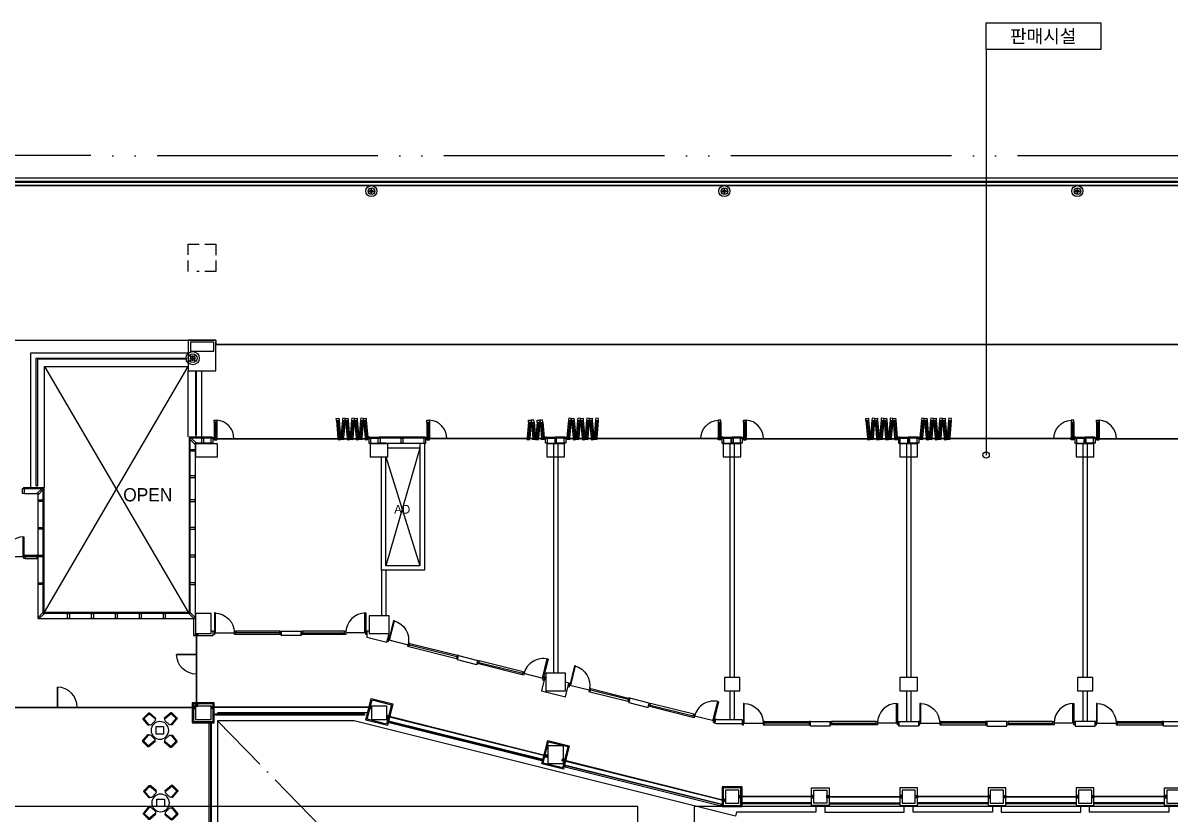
# Model space of a CAD drawing. Header units: millimetres. Extents: x -7448 to 427567, y 91657 to 341328.
# Drawn here: x 204027 to 256022, y 228452 to 264316 of the extents above; entities that cross this region are included whole.
import ezdxf
from ezdxf.enums import TextEntityAlignment as Align

# ---------------------------------------------------------------- set-up
doc = ezdxf.new("R2010")
doc.units = ezdxf.units.MM
doc.header["$LTSCALE"] = 500
doc.header["$MEASUREMENT"] = 0
for name, pattern in [('CEN-1', [24, 20, -2, 0, -2]), ('CEN-2', [26, 20, -2, 0, -2, 0, -2]), ('CONTINOUS', [0]), ('HOON1', [3, 2, -1])]:
    doc.linetypes.add(name, pattern=pattern)
for name, color, linetype in [('e-plan', 9, 'CONTINUOUS'), ('e-room', 6, 'CONTINUOUS'), ('e-room-box', 7, 'CONTINUOUS')]:
    doc.layers.add(name, color=color, linetype=linetype)
doc.styles.add('돋움', font='Dotum.ttf')

# ---------------------------------------------------------------- blocks, each defined once
blk = doc.blocks.new('A$C5A682445')
at = {"layer": 'e-plan', "linetype": 'CEN-2'}
blk.add_lwpolyline([(-343809, -111602), (-96696, -114499), (-95833, -114798), (-95367, -115584), (-95446, -166137), (-517, -166635), (-517, -166635), (0, 0), (0, 0), (0, 0), (-297528, 10)], dxfattribs=at)
blk = doc.blocks.new('2F 기둥 140514')
at = {"layer": 'e-plan', "ltscale": 0.5}
for points in [[(152753, 119800), (151703, 119800), (151703, 119400), (152753, 119400)], [(151933, 114600), (152933, 114600), (152933, 115200), (151933, 115200)], [(159853, 114600), (160653, 114600), (160653, 115200), (159853, 115200)], [(167853, 114600), (168653, 114600), (168653, 115200), (167853, 115200)], [(175853, 114600), (176653, 114600), (176653, 115200), (175853, 115200)], [(183853, 114600), (184653, 114600), (184653, 115200), (183853, 115200)], [(191853, 114600), (192653, 114600), (192653, 115200), (191853, 115200)], [(151933, 106600), (152633, 106600), (152633, 107500), (151933, 107500)], [(159803, 106600), (160703, 106600), (160703, 107400), (159803, 107400)], [(167803, 104000), (168703, 104000), (168703, 104800), (167803, 104800)], [(175903, 104000), (176603, 104000), (176603, 104600), (175903, 104600)], [(183853, 104000), (184653, 104000), (184653, 104600), (183853, 104600)], [(191903, 104000), (192603, 104000), (192603, 104600), (191903, 104600)], [(151933, 102700), (152633, 102700), (152633, 103300), (151933, 103300)], [(159903, 102700), (160603, 102700), (160603, 103300), (159903, 103300)], [(167903, 100700), (168603, 100700), (168603, 101500), (167903, 101500)], [(175953, 98900), (176553, 98900), (176553, 99500), (175953, 99500)], [(175953, 98900), (176553, 98900), (176553, 99500), (175953, 99500)], [(183953, 98900), (184553, 98900), (184553, 99500), (183953, 99500)], [(191953, 98900), (192553, 98900), (192553, 99500), (191953, 99500)]]:
    blk.add_lwpolyline(points, close=True, dxfattribs=at)
blk = doc.blocks.new('A$C7F1D75F0')
at = {"layer": 'e-plan'}
for p, q in [((0, 1150), (899, 1150)), ((0, 1150), (0, 1130)), ((0, 1130), (899, 1130)), ((899, 1150), (899, 1130))]:
    blk.add_line(p, q, dxfattribs=at)
blk.add_arc((0, 1150), 900, 270.0001, 0, dxfattribs=at)
blk = doc.blocks.new('A$C786028D1')
at = {"layer": 'e-plan', "linetype": 'ByBlock'}
for p, q in [((-195340, -1567), (-195340, -1550)), ((-195340, -1550), (-195323, -1550)), ((-195257, -1550), (-195240, -1550)), ((-195240, -1550), (-195240, -1567)), ((-179340, -1567), (-179340, -1550)), ((-179340, -1550), (-179323, -1550)), ((-179257, -1550), (-179240, -1550)), ((-179240, -1550), (-179240, -1567)), ((-163340, -1567), (-163340, -1550)), ((-163340, -1550), (-163323, -1550)), ((-163257, -1550), (-163240, -1550)), ((-163240, -1550), (-163240, -1567)), ((-195340, -1650), (-195340, -1633)), ((-195323, -1650), (-195340, -1650)), ((-195240, -1650), (-195257, -1650)), ((-195240, -1633), (-195240, -1650)), ((-179340, -1650), (-179340, -1633)), ((-179323, -1650), (-179340, -1650)), ((-179240, -1650), (-179257, -1650)), ((-179240, -1633), (-179240, -1650)), ((-163340, -1650), (-163340, -1633)), ((-163323, -1650), (-163340, -1650)), ((-163240, -1650), (-163257, -1650)), ((-163240, -1633), (-163240, -1650)), ((-203515, -9175), (-203265, -9175)), ((-203456, -9075), (-203490, -9075)), ((-203490, -9109), (-203490, -9075)), ((-203490, -9275), (-203490, -9241)), ((-203456, -9275), (-203490, -9275)), ((-203390, -9300), (-203390, -9050)), ((-203290, -9075), (-203324, -9075)), ((-203290, -9275), (-203324, -9275)), ((-203290, -9109), (-203290, -9075)), ((-203290, -9275), (-203290, -9241))]:
    blk.add_line(p, q, dxfattribs=at)
at = {"layer": 'e-plan', "linetype": 'CONTINOUS'}
for p, q in [((-195290, -1725), (-195290, -1475)), ((-179290, -1725), (-179290, -1475)), ((-163290, -1725), (-163290, -1475)), ((-195415, -1600), (-195165, -1600)), ((-179415, -1600), (-179165, -1600)), ((-163415, -1600), (-163165, -1600))]:
    blk.add_line(p, q, dxfattribs=at)
at = {"layer": 'e-plan', "linetype": 'ByBlock'}
for centre, radius in [((-195290, -1600), 250), ((-195290, -1600), 150), ((-179290, -1600), 250), ((-179290, -1600), 150), ((-163290, -1600), 250), ((-163290, -1600), 150), ((-203390, -9175), 300)]:
    blk.add_circle(centre, radius, dxfattribs=at)
at = {"layer": 'e-plan', "linetype": 'Continuous'}
for centre, radius in [((-195290, -1600), 50), ((-179290, -1600), 50), ((-163290, -1600), 50), ((-203390, -9175), 100)]:
    blk.add_circle(centre, radius, dxfattribs=at)
at = {"layer": 'e-plan', "linetype": 'CONTINOUS'}
blk.add_circle((-203390, -9175), 200, dxfattribs=at)
blk = doc.blocks.new('야외테이블')
at = {"layer": 'e-plan'}
for p, q in [((-261, 711), (-222, 1138)), ((-211, 707), (-171, 1148)), ((-171, 1178), (-171, 1148)), ((229, 1178), (-171, 1178)), ((229, 1148), (-171, 1148)), ((186, 1118), (-128, 1118)), ((229, 1148), (229, 1178)), ((269, 707), (229, 1148)), ((319, 711), (279, 1142)), ((-1149, 198), (-1119, 198)), ((-1149, -202), (-1149, 198)), ((-678, 238), (-1119, 198)), ((-1119, -202), (-1119, 198)), ((-682, 288), (-1110, 249)), ((-1089, -159), (-1089, 155)), ((-569, 139), (-569, -142)), ((0, 300), (-300, 0)), ((-112, 598), (169, 598)), ((300, 0), (0, 300)), ((0, -300), (300, 0)), ((573, -113), (573, 168)), ((682, 267), (1123, 227)), ((687, 317), (1118, 278)), ((1093, 184), (1093, -130)), ((1123, 227), (1153, 227)), ((1123, 227), (1123, -173)), ((1153, 227), (1153, -173)), ((-1119, -202), (-1149, -202)), ((-678, -242), (-1119, -202)), ((-682, -292), (-1114, -253)), ((-300, 0), (0, -300)), ((-112, -559), (169, -559)), ((682, -213), (1123, -173)), ((687, -263), (1114, -224)), ((1153, -173), (1123, -173)), ((-261, -672), (-222, -1100)), ((-211, -668), (-171, -1109)), ((229, -1109), (-171, -1109)), ((-171, -1139), (-171, -1109)), ((229, -1139), (-171, -1139)), ((186, -1079), (-128, -1079)), ((269, -668), (229, -1109)), ((229, -1109), (229, -1139)), ((319, -672), (279, -1104))]:
    blk.add_line(p, q, dxfattribs=at)
blk.add_circle((0, 0), 500, dxfattribs=at)
for centre, radius, start, end in [((-237, 704), 25.3, 164.2696, 353.41695), ((-176, 1131), 46.9, 84.14533, 178.81734), ((-112, 698), 100, 174.80557, 270), ((-128, 1068), 50, 90, 174.80557), ((-102, 1158), 40.6, 195.07625, 268.84296), ((162, 1155), 37.2, 271.48673, 348.88294), ((169, 698), 100, 270, 5.19443), ((186, 1068), 50, 5.19443, 90), ((228, 1123), 54.5, 20.82089, 89.6855), ((295, 700), 26.1, 172.9368, 25.52064), ((-1102, 203), 46.9, 91.18266, 185.85467), ((-1129, 129), 40.6, 1.15704, 74.92375), ((-1039, 155), 50, 95.19443, 180), ((-675, 264), 25.3, 276.58305, 105.7304), ((-669, 139), 100, 0, 95.19443), ((673, 168), 100, 84.80557, 180), ((675, 293), 26.1, 64.47936, 277.06321), ((1043, 184), 50, 0, 84.80557), ((1130, 161), 37.2, 101.11707, 178.51327), ((1099, 227), 54.5, 0.3145, 69.17911), ((-1094, -202), 54.5, 180.3145, 249.17911), ((-1126, -135), 37.2, 281.11707, 358.51327), ((-1039, -159), 50, 180, 264.80557), ((-671, -268), 26.1, 244.47936, 97.06321), ((-669, -142), 100, 264.80557, 0), ((-237, -666), 25.3, 6.58305, 195.7304), ((-112, -659), 100, 90, 185.19443), ((169, -659), 100, 354.80557, 90), ((295, -661), 26.1, 334.47936, 187.06321), ((673, -113), 100, 180, 275.19443), ((680, -238), 25.3, 96.58305, 285.7304), ((1043, -130), 50, 275.19443, 0), ((1134, -104), 40.6, 181.15704, 254.92375), ((1106, -178), 46.9, 271.18266, 5.85467), ((-176, -1092), 46.9, 181.18266, 275.85467), ((-128, -1029), 50, 185.19443, 270), ((-102, -1119), 40.6, 91.15704, 164.92375), ((162, -1116), 37.2, 11.11707, 88.51327), ((186, -1029), 50, 270, 354.80557), ((228, -1084), 54.5, 270.3145, 339.17911)]:
    blk.add_arc(centre, radius, start, end, dxfattribs=at)
blk = doc.blocks.new('A$C6B9375F1')
at = {"layer": 'e-plan'}
blk.add_lwpolyline([(-30, 195), (-30, 155), (10, 155), (10, -80), (-70, -80), (-70, 155), (-30, 155)], dxfattribs=at)
blk = doc.blocks.new('A$C66941DA5')
at = {"layer": 'e-plan'}
blk.add_line((-900, 0), (0, 0), dxfattribs=at)
blk.add_lwpolyline([(-900, 0), (-860, 0), (-860, -900), (-900, -900)], close=True, dxfattribs=at)
blk.add_arc((-900, 0), 900, 270, 360, dxfattribs=at)
blk = doc.blocks.new('A$C2A8C388E')
at = {"layer": 'e-plan'}
blk.add_lwpolyline([(0, 57), (235, 292), (292, 292), (292, 235), (57, 0), (57, 57)], close=True, dxfattribs=at)
blk = doc.blocks.new('A$C4EB37CB7')
at = {"layer": 'e-plan'}
for p, q in [((174, 730), (-5, 64)), ((231, 715), (53, 48)), ((289, 699), (111, 33))]:
    blk.add_line(p, q, dxfattribs=at)
for points in [[(199, 827), (315, 796), (289, 699), (174, 730), (199, 827)], [(-31, -33), (85, -64), (111, 33), (-5, 64), (-31, -33)]]:
    blk.add_lwpolyline(points, dxfattribs=at)
blk.add_circle((40, 0), 5, dxfattribs=at)
blk = doc.blocks.new('A$C4E3B2CC5')
at = {"layer": 'e-plan'}
for p, q in [((-243, -799), (-107, -31)), ((-184, -810), (-48, -41)), ((-125, -820), (11, -52))]:
    blk.add_line(p, q, dxfattribs=at)
for points in [[(-90, 67), (28, 47), (11, -52), (-107, -31), (-90, 67)], [(-260, -898), (-142, -919), (-125, -820), (-243, -799), (-260, -898)]]:
    blk.add_lwpolyline(points, dxfattribs=at)
blk.add_circle((-40, 8), 5, dxfattribs=at)
blk = doc.blocks.new('W5')
at = {"layer": 'e-plan', "ltscale": 0.5}
for p, q in [((104167851, -30095204), (104167431, -30095204)), ((104175011, -30095204), (104175431, -30095204)), ((104167851, -30095244), (104167431, -30095244)), ((104167811, -30095479), (104167431, -30095479)), ((104167931, -30095264), (104174931, -30095264)), ((104167931, -30095279), (104174931, -30095279)), ((104175011, -30095244), (104175391, -30095244)), ((104175051, -30095479), (104175391, -30095479))]:
    blk.add_line(p, q, dxfattribs=at)
at = {"layer": 'e-plan'}
for p, q in [((104167931, -30095264), (104174931, -30095264)), ((104167931, -30095279), (104174931, -30095279))]:
    blk.add_line(p, q, dxfattribs=at)
at = {"layer": 'e-plan', "ltscale": 0.5}
for points in [[(104167431, -30095204), (104167431, -30095244), (104167471, -30095244), (104167471, -30095479), (104167391, -30095479), (104167391, -30095244), (104167431, -30095244)], [(104167851, -30095204), (104167851, -30095244), (104167891, -30095244), (104167891, -30095479), (104167811, -30095479), (104167811, -30095244), (104167851, -30095244)], [(104175011, -30095204), (104175011, -30095244), (104174971, -30095244), (104174971, -30095479), (104175051, -30095479), (104175051, -30095244), (104175011, -30095244)], [(104175431, -30095204), (104175431, -30095244), (104175471, -30095244), (104175471, -30095479), (104175391, -30095479), (104175391, -30095244), (104175431, -30095244)]]:
    blk.add_lwpolyline(points, dxfattribs=at)
for points in [[(104167891, -30095244), (104167851, -30095244), (104167851, -30095204), (104167891, -30095204)], [(104175011, -30095204), (104174971, -30095204), (104174971, -30095244), (104175011, -30095244)]]:
    blk.add_lwpolyline(points, close=True, dxfattribs=at)
at = {"layer": 'e-plan'}
for points in [[(104167891, -30095299), (104167931, -30095299), (104167931, -30095244), (104167891, -30095244)], [(104174971, -30095299), (104174931, -30095299), (104174931, -30095244), (104174971, -30095244)]]:
    blk.add_lwpolyline(points, close=True, dxfattribs=at)
blk.add_arc((104168009, -30095270), 842, 359.4897, 85.9144, dxfattribs=at)
for name, p, rotation in [('A$C4EB37CB7', (104167970, -30095280), 15), ('A$C4E3B2CC5', (104173718, -30095267), 184.9999999754224), ('A$C4E3B2CC5', (104174128, -30095267), 184.9999999754224), ('A$C4E3B2CC5', (104174538, -30095267), 184.9999999754224)]:
    blk.add_blockref(name, p, dxfattribs=dict(at, rotation=rotation))
at = {"layer": 'e-plan', "extrusion": (0, 0, -1), "zscale": -1, "rotation": 184.9999999754224}
for p in [(-104173670, -30095267), (-104174080, -30095267), (-104174490, -30095267), (-104174900, -30095267)]:
    blk.add_blockref('A$C4E3B2CC5', p, dxfattribs=at)

msp = doc.modelspace()

# ---------------------------------------------------------------- linework, layer by layer
at = {"layer": 'e-plan'}
for p, q in [((169572, 257292), (357272, 257292)), ((169722, 257142), (357122, 257142)), ((169772, 257092), (357072, 257092)), ((169922, 256942), (296372, 256942)), ((204392, 249357), (211522, 249357)), ((204392, 243277), (204392, 249357)), ((204632, 249117), (211422, 249117)), ((204632, 243327), (204632, 249117)), ((211422, 249067), (204682, 249067)), ((204682, 249067), (204682, 243327)), ((211422, 249117), (211422, 249067)), ((205007, 248742), (211522, 248742)), ((205007, 243277), (205007, 248742)), ((211522, 245557), (211522, 248542)), ((212137, 245557), (212137, 248542)), ((211847, 248492), (211847, 245627)), ((211847, 248492), (211897, 248492)), ((211897, 245627), (211897, 248492)), ((212172, 245537), (211557, 245537)), ((212172, 245497), (211597, 245497)), ((211847, 245607), (211897, 245607)), ((227672, 245477), (222322, 245477)), ((227672, 245462), (222322, 245462)), ((220172, 245262), (222202, 245262)), ((220482, 245262), (220172, 245262)), ((222022, 245042), (220472, 239702)), ((222022, 245032), (220572, 245032)), ((227792, 245262), (228172, 245262)), ((228072, 245262), (228072, 234842)), ((228272, 245262), (228272, 234842)), ((236072, 245262), (236072, 234642)), ((236272, 245262), (236272, 234642)), ((244072, 245262), (244072, 234642)), ((244272, 245262), (244272, 234642)), ((252072, 245262), (252072, 234642)), ((252272, 245262), (252272, 234642)), ((220472, 244642), (222022, 239702)), ((204047, 243257), (204987, 243257)), ((204047, 243217), (204947, 243217)), ((204087, 242982), (204712, 242982)), ((204632, 243327), (204682, 243327)), ((204712, 237312), (204712, 242982)), ((204947, 237547), (204947, 243217)), ((204987, 237587), (204987, 243257)), ((204132, 240192), (204652, 240192)), ((204652, 240117), (204132, 240117)), ((204132, 240042), (204652, 240042)), ((220272, 239502), (220272, 237442)), ((220472, 239502), (220472, 237442)), ((204712, 237312), (211832, 237312)), ((211597, 237547), (204947, 237547)), ((211557, 237587), (204987, 237587)), ((211892, 233392), (211892, 236592)), ((211912, 233392), (211912, 236592)), ((215677, 236742), (213672, 236742)), ((215677, 236667), (213672, 236667)), ((215677, 236592), (213672, 236592)), ((218602, 236742), (216697, 236742)), ((216697, 236667), (218602, 236667)), ((218602, 236592), (216697, 236592)), ((223700, 235576), (221542, 236114)), ((221560, 236187), (223718, 235649)), ((221524, 236041), (223682, 235503)), ((226662, 234760), (224672, 235257)), ((224690, 235329), (226680, 234833)), ((226698, 234906), (224708, 235402)), ((229730, 233995), (231444, 233568)), ((231463, 233641), (229749, 234068)), ((229767, 234141), (231481, 233713)), ((236072, 234042), (236072, 232742)), ((236272, 234042), (236272, 232742)), ((244072, 234042), (244072, 232642)), ((244272, 234042), (244272, 232642)), ((252072, 234042), (252072, 232642)), ((252272, 234042), (252272, 232642)), ((234430, 232978), (232470, 233467)), ((201472, 233302), (211802, 233302)), ((201472, 233282), (211802, 233282)), ((219772, 233302), (212602, 233302)), ((219772, 233282), (212602, 233282)), ((219657, 233042), (212852, 233042)), ((234394, 232832), (232434, 233321)), ((232452, 233394), (234412, 232905)), ((212452, 232592), (212452, 226142)), ((227744, 231079), (220580, 232865)), ((227749, 231098), (220585, 232885)), ((227601, 230919), (220594, 232666)), ((237642, 232642), (239662, 232642)), ((239662, 232567), (237642, 232567)), ((237642, 232492), (239662, 232492)), ((242702, 232642), (240682, 232642)), ((240682, 232567), (242702, 232567)), ((242702, 232492), (240682, 232492)), ((245642, 232642), (247662, 232642)), ((247662, 232567), (245642, 232567)), ((245642, 232492), (247662, 232492)), ((250702, 232642), (248682, 232642)), ((248682, 232567), (250702, 232567)), ((250702, 232492), (248682, 232492)), ((253642, 232642), (255662, 232642)), ((255662, 232567), (253642, 232567)), ((253642, 232492), (255662, 232492)), ((228520, 230886), (235806, 229069)), ((228525, 230905), (235811, 229088)), ((228572, 230677), (235722, 228894)), ((239822, 229252), (236522, 229252)), ((239822, 229232), (236522, 229232)), ((239772, 228967), (236622, 228967)), ((239772, 228942), (236622, 228942)), ((239772, 228917), (236622, 228917)), ((240522, 229252), (243822, 229252)), ((240522, 229232), (243822, 229232)), ((240572, 228967), (243772, 228967)), ((240572, 228942), (243772, 228942)), ((240572, 228917), (243772, 228917)), ((247822, 229252), (244522, 229252)), ((247822, 229232), (244522, 229232)), ((247772, 228967), (244572, 228967)), ((247772, 228942), (244572, 228942)), ((247772, 228917), (244572, 228917)), ((248522, 229252), (251822, 229252)), ((248522, 229232), (251822, 229232)), ((251772, 228967), (248572, 228967)), ((248572, 228942), (251772, 228942)), ((251772, 228917), (248572, 228917)), ((255822, 229252), (252522, 229252)), ((255822, 229232), (252522, 229232)), ((255772, 228967), (252572, 228967)), ((255772, 228942), (252572, 228942)), ((255772, 228917), (252572, 228917))]:
    msp.add_line(p, q, dxfattribs=at)
at = {"layer": 'e-plan', "ltscale": 0.5}
for p, q in [((200272, 249942), (212772, 249942)), ((212772, 249742), (212772, 249942)), ((288917, 249742), (212772, 249742)), ((211557, 245537), (211557, 237587)), ((211597, 245497), (211597, 237547)), ((222242, 245537), (220172, 245537)), ((222242, 245497), (220172, 245497)), ((227752, 245537), (228172, 245537)), ((227752, 245497), (228172, 245497)), ((211832, 245262), (211832, 237312)), ((212172, 245262), (211832, 245262))]:
    msp.add_line(p, q, dxfattribs=at)
at = {"layer": 'e-plan', "linetype": 'CEN-1', "ltscale": 0.5}
msp.add_line((231522, 213542), (212852, 232672), dxfattribs=at)
at = {"layer": 'e-plan'}
for points in [[(301422, 255592), (356922, 255592), (356922, 256942), (296372, 256942), (169922, 256942), (169922, 255592), (200272, 255592), (200272, 249942), (212772, 249942), (212772, 249742), (288917, 249742), (288917, 249942), (301422, 249942)], [(212772, 249942), (211522, 249942), (211522, 248542), (212772, 248542)], [(222242, 245537), (222282, 245537), (222282, 245497), (222242, 245497)], [(222282, 245442), (222322, 245442), (222322, 245497), (222282, 245497)], [(227712, 245442), (227672, 245442), (227672, 245497), (227712, 245497)], [(227752, 245537), (227712, 245537), (227712, 245497), (227752, 245497)], [(204072, 240192), (204132, 240192), (204132, 240042), (204072, 240042)], [(204712, 240192), (204652, 240192), (204652, 240042), (204712, 240042)], [(320968, 231639), (317259, 240168), (291097, 228792), (234452, 228792), (234452, 218292), (290271, 218292)], [(211887, 236642), (211887, 236642), (211917, 236642), (211917, 236642), (211952, 236642), (211952, 236542), (211917, 236542), (211917, 236592), (211887, 236592), (211887, 236542), (211852, 236542), (211852, 236642)], [(212652, 236742), (212712, 236742), (212712, 236592), (212652, 236592)], [(213612, 236742), (213672, 236742), (213672, 236592), (213612, 236592)], [(215677, 236742), (215737, 236742), (215737, 236592), (215677, 236592)], [(216637, 236742), (216697, 236742), (216697, 236592), (216637, 236592)], [(218602, 236742), (218662, 236742), (218662, 236592), (218602, 236592)], [(219562, 236742), (219622, 236742), (219622, 236592), (219562, 236592)], [(220628, 236419), (220570, 236434), (220534, 236288), (220592, 236274)], [(221560, 236187), (221502, 236201), (221465, 236056), (221524, 236041)], [(223777, 235634), (223718, 235649), (223682, 235503), (223740, 235489)], [(224650, 235417), (224708, 235402), (224672, 235257), (224614, 235271)], [(226698, 234906), (226757, 234891), (226720, 234746), (226662, 234760)], [(227630, 234674), (227688, 234659), (227652, 234514), (227593, 234528)], [(228835, 234373), (228777, 234388), (228741, 234242), (228799, 234227)], [(229767, 234141), (229709, 234155), (229672, 234010), (229730, 233995)], [(211702, 232592), (212702, 232592), (212702, 233492), (211702, 233492), (211702, 232592)], [(231539, 233699), (231481, 233713), (231444, 233568), (231503, 233553)], [(232412, 233481), (232470, 233467), (232434, 233321), (232376, 233336)], [(211852, 233277), (211852, 233277), (211852, 233307), (211852, 233307), (211852, 233342), (211752, 233342), (211752, 233307), (211802, 233307), (211802, 233277), (211752, 233277), (211752, 233242), (211852, 233242)], [(211887, 233342), (211887, 233342), (211917, 233342), (211917, 233342), (211952, 233342), (211952, 233442), (211917, 233442), (211917, 233392), (211887, 233392), (211887, 233442), (211852, 233442), (211852, 233342)], [(212552, 233277), (212552, 233277), (212552, 233307), (212552, 233307), (212552, 233342), (212652, 233342), (212652, 233307), (212602, 233307), (212602, 233277), (212652, 233277), (212652, 233242), (212552, 233242)], [(219822, 233277), (219822, 233277), (219822, 233307), (219822, 233307), (219822, 233342), (219722, 233342), (219722, 233307), (219772, 233307), (219772, 233277), (219722, 233277), (219722, 233242), (219822, 233242)], [(234430, 232978), (234489, 232963), (234452, 232818), (234394, 232832)], [(212577, 226142), (212577, 232542), (212527, 232542), (212527, 226142)], [(220531, 232873), (220531, 232873), (220538, 232902), (220538, 232902), (220546, 232936), (220643, 232911), (220635, 232877), (220586, 232890), (220579, 232860), (220628, 232848), (220619, 232814), (220522, 232839)], [(227535, 230858), (220624, 232581), (220636, 232630), (227547, 230907)], [(235362, 232746), (235420, 232731), (235384, 232586), (235326, 232600)], [(236682, 232642), (236622, 232642), (236622, 232492), (236682, 232492)], [(237642, 232642), (237582, 232642), (237582, 232492), (237642, 232492)], [(239722, 232642), (239662, 232642), (239662, 232492), (239722, 232492)], [(240622, 232642), (240682, 232642), (240682, 232492), (240622, 232492)], [(242702, 232642), (242762, 232642), (242762, 232492), (242702, 232492)], [(243662, 232642), (243722, 232642), (243722, 232492), (243662, 232492)], [(244682, 232642), (244622, 232642), (244622, 232492), (244682, 232492)], [(245642, 232642), (245582, 232642), (245582, 232492), (245642, 232492)], [(247722, 232642), (247662, 232642), (247662, 232492), (247722, 232492)], [(248622, 232642), (248682, 232642), (248682, 232492), (248622, 232492)], [(250702, 232642), (250762, 232642), (250762, 232492), (250702, 232492)], [(251662, 232642), (251722, 232642), (251722, 232492), (251662, 232492)], [(252682, 232642), (252622, 232642), (252622, 232492), (252682, 232492)], [(253642, 232642), (253582, 232642), (253582, 232492), (253642, 232492)], [(255722, 232642), (255662, 232642), (255662, 232492), (255722, 232492)], [(227819, 231792), (228789, 231550), (228523, 230483), (227553, 230725)], [(227855, 231732), (228729, 231514), (228487, 230544), (227614, 230761), (227855, 231732)], [(227792, 231062), (227792, 231062), (227799, 231091), (227799, 231091), (227807, 231125), (227710, 231149), (227702, 231115), (227750, 231103), (227743, 231074), (227695, 231086), (227686, 231052), (227783, 231028)], [(228471, 230893), (228471, 230893), (228478, 230922), (228478, 230922), (228487, 230956), (228584, 230932), (228575, 230898), (228527, 230910), (228519, 230881), (228568, 230869), (228559, 230835), (228462, 230859)], [(240572, 228842), (239772, 228842), (239772, 229642), (240572, 229642)], [(240472, 228942), (239872, 228942), (239872, 229542), (240472, 229542)], [(243772, 228842), (244572, 228842), (244572, 229642), (243772, 229642)], [(247772, 228842), (248572, 228842), (248572, 229642), (247772, 229642)], [(247872, 228942), (248472, 228942), (248472, 229542), (247872, 229542)], [(251772, 228842), (252572, 228842), (252572, 229642), (251772, 229642)], [(256572, 228842), (255772, 228842), (255772, 229642), (256572, 229642)], [(255872, 228942), (256472, 228942), (256472, 229542), (255872, 229542)], [(231892, 228792), (200372, 228792), (200372, 218292), (231892, 218292)], [(235853, 229052), (235853, 229052), (235861, 229081), (235861, 229081), (235869, 229115), (235772, 229139), (235764, 229105), (235812, 229093), (235805, 229064), (235756, 229076), (235748, 229042), (235845, 229018)], [(236472, 229227), (236472, 229227), (236472, 229257), (236472, 229257), (236472, 229292), (236572, 229292), (236572, 229257), (236522, 229257), (236522, 229227), (236572, 229227), (236572, 229192), (236472, 229192)], [(239872, 229227), (239872, 229227), (239872, 229257), (239872, 229257), (239872, 229292), (239772, 229292), (239772, 229257), (239822, 229257), (239822, 229227), (239772, 229227), (239772, 229192), (239872, 229192)], [(240472, 229227), (240472, 229227), (240472, 229257), (240472, 229257), (240472, 229292), (240572, 229292), (240572, 229257), (240522, 229257), (240522, 229227), (240572, 229227), (240572, 229192), (240472, 229192)], [(243872, 229227), (243872, 229227), (243872, 229257), (243872, 229257), (243872, 229292), (243772, 229292), (243772, 229257), (243822, 229257), (243822, 229227), (243772, 229227), (243772, 229192), (243872, 229192)], [(244472, 229227), (244472, 229227), (244472, 229257), (244472, 229257), (244472, 229292), (244572, 229292), (244572, 229257), (244522, 229257), (244522, 229227), (244572, 229227), (244572, 229192), (244472, 229192)], [(247872, 229227), (247872, 229227), (247872, 229257), (247872, 229257), (247872, 229292), (247772, 229292), (247772, 229257), (247822, 229257), (247822, 229227), (247772, 229227), (247772, 229192), (247872, 229192)], [(248472, 229227), (248472, 229227), (248472, 229257), (248472, 229257), (248472, 229292), (248572, 229292), (248572, 229257), (248522, 229257), (248522, 229227), (248572, 229227), (248572, 229192), (248472, 229192)], [(251872, 229227), (251872, 229227), (251872, 229257), (251872, 229257), (251872, 229292), (251772, 229292), (251772, 229257), (251822, 229257), (251822, 229227), (251772, 229227), (251772, 229192), (251872, 229192)], [(252472, 229227), (252472, 229227), (252472, 229257), (252472, 229257), (252472, 229292), (252572, 229292), (252572, 229257), (252522, 229257), (252522, 229227), (252572, 229227), (252572, 229192), (252472, 229192)], [(255872, 229227), (255872, 229227), (255872, 229257), (255872, 229257), (255872, 229292), (255772, 229292), (255772, 229257), (255822, 229257), (255822, 229227), (255772, 229227), (255772, 229192), (255872, 229192)]]:
    msp.add_lwpolyline(points, close=True, dxfattribs=at)
at = {"layer": 'e-plan', "linetype": 'HOON1', "ltscale": 0.5}
msp.add_lwpolyline([(211522, 253047), (211522, 254292), (212772, 254292), (212772, 253042), (211902, 253042)], dxfattribs=at)
at = {"layer": 'e-plan', "ltscale": 0.5}
for points in [[(205007, 248742), (211522, 237607)], [(205007, 237607), (211522, 248742)], [(211752, 237332), (211752, 236542), (212652, 236542), (212652, 236742), (212552, 236742)], [(216637, 236542), (215737, 236542), (215737, 236742), (216637, 236742), (216637, 236542)], [(219722, 236742), (219622, 236742), (219622, 236470), (220522, 236240), (220622, 236642)], [(224601, 235223), (223728, 235440), (223777, 235634), (224650, 235417), (224601, 235223)], [(231491, 233505), (232364, 233287), (232412, 233481), (231539, 233699), (231491, 233505)], [(235476, 232542), (235372, 232568), (235420, 232762), (235500, 232742), (236622, 232742), (236622, 232542), (235476, 232542)], [(240622, 232442), (239722, 232442), (239722, 232642), (240622, 232642), (240622, 232442)], [(244622, 232442), (243722, 232442), (243722, 232642), (244622, 232642), (244622, 232442)], [(247722, 232442), (248622, 232442), (248622, 232642), (247722, 232642), (247722, 232442)], [(251722, 232442), (252622, 232442), (252622, 232642), (251722, 232642), (251722, 232442)], [(256622, 232442), (255722, 232442), (255722, 232642), (256622, 232642), (256622, 232442)]]:
    msp.add_lwpolyline(points, dxfattribs=at)
at = {"layer": 'e-plan'}
for points in [[(222022, 245262), (222222, 245262), (222222, 239502), (220272, 239502), (220272, 244642)], [(222022, 245262), (222022, 239702), (220472, 239702), (220472, 244642)], [(227722, 234651), (227688, 234659), (227531, 234031), (228620, 233759), (228777, 234388), (228622, 234426)], [(219817, 233684), (220787, 233442), (220545, 232472), (219575, 232714), (219817, 233684)], [(219853, 233624), (220727, 233406), (220509, 232533), (219636, 232750), (219853, 233624)], [(219507, 232942), (212752, 232942), (212752, 232992), (219507, 232992), (219507, 232942)], [(236373, 228542), (236328, 228362), (219041, 232672), (212852, 232672), (212852, 226142), (212702, 226142)], [(235680, 228879), (228614, 230641), (228602, 230592), (235668, 228830), (235680, 228879)], [(235722, 229692), (235722, 228792), (236622, 228792), (236622, 229692), (235722, 229692)], [(235772, 229036), (235772, 228842), (236572, 228842), (236572, 229642), (235772, 229642), (235772, 229139)], [(239972, 228842), (239972, 228542), (236373, 228542)], [(240372, 228842), (240372, 228542), (243972, 228542), (243972, 228842)], [(247972, 228842), (247972, 228542), (244372, 228542), (244372, 228842)], [(248372, 228842), (248372, 228542), (251972, 228542), (251972, 228842)], [(255972, 228842), (255972, 228542), (252372, 228542), (252372, 228842)]]:
    msp.add_lwpolyline(points, dxfattribs=at)
at = {"layer": 'e-plan', "ltscale": 0.5}
msp.add_lwpolyline([(211752, 232642), (212652, 232642), (212652, 233442), (211752, 233442)], close=True, dxfattribs=at)
at = {"layer": 'e-plan'}
msp.add_arc((222400, 245469), 842, 359.4897, 85.9144, dxfattribs=at)
at = {"layer": 'e-room-box'}
msp.add_line((247683, 263116), (247683, 244727), dxfattribs=at)
msp.add_lwpolyline([(252883, 263116), (247683, 263116), (247683, 264316), (252883, 264316)], close=True, dxfattribs=at)
msp.add_circle((247683, 244727), 145, dxfattribs=at)

# ---------------------------------------------------------------- block references
at = {"layer": 'e-plan'}
for name, p in [('A$C5A682445', (415112, 258292)), ('A$C786028D1', (415112, 258292)), ('2F 기둥 140514', (59920, 130042)), ('W5', (-103955259, 30340741)), ('W5', (-103931259, 30340741)), ('W5', (-103915259, 30340741)), ('A$C6B9375F1', (220202, 245342)), ('A$C6B9375F1', (221237, 245342)), ('A$C6B9375F1', (227782, 245342)), ('A$C2A8C388E', (204656, 242925)), ('A$C6B9375F1', (206123, 237392)), ('A$C6B9375F1', (207209, 237392)), ('A$C6B9375F1', (208295, 237392)), ('A$C6B9375F1', (209381, 237392)), ('A$C6B9375F1', (210466, 237392))]:
    msp.add_blockref(name, p, dxfattribs=at)
for name, p, rotation in [('A$C4EB37CB7', (222362, 245459), 15), ('A$C4EB37CB7', (226894, 245463), 9.999999999999998), ('A$C4EB37CB7', (227289, 245463), 9.999999999999998), ('A$C6B9375F1', (211752, 244972), 90), ('A$C6B9375F1', (204077, 243062), 359.9987876414226), ('A$C6B9375F1', (204792, 242632), 270), ('A$C6B9375F1', (204792, 241377), 270), ('A$C66941DA5', (203172, 240117), 180.0009379726494), ('A$C6B9375F1', (204792, 240122), 270), ('A$C6B9375F1', (204792, 238867), 270), ('A$C2A8C388E', (205004, 237603), 180), ('A$C66941DA5', (218662, 236667), 180), ('A$C66941DA5', (226738, 234819), 166.0000000884499), ('A$C7F1D75F0', (206737, 233302), 89.99966361318337), ('A$C66941DA5', (234470, 232891), 166.0000000884499), ('A$C66941DA5', (242762, 232567), 180), ('A$C66941DA5', (250762, 232567), 180)]:
    msp.add_blockref(name, p, dxfattribs=dict(at, rotation=rotation))
at = {"layer": 'e-plan', "xscale": -1}
for name, p, rotation in [('A$C4EB37CB7', (227239, 245463), 350.0000000000001), ('A$C4EB37CB7', (227633, 245463), 350.0000000000001), ('A$C6B9375F1', (211752, 243712), 90), ('A$C6B9375F1', (211752, 242632), 90), ('A$C6B9375F1', (211752, 241377), 90), ('A$C6B9375F1', (211752, 240122), 90), ('A$C6B9375F1', (211752, 238867), 90), ('A$C2A8C388E', (211541, 237603), 180), ('A$C66941DA5', (213612, 236667), 180), ('A$C66941DA5', (221484, 236129), 166.0000000884499), ('A$C7F1D75F0', (211892, 234542), 0.0003363868166417205), ('A$C66941DA5', (229690, 234083), 166.0000000884499), ('A$C66941DA5', (237582, 232567), 180), ('A$C66941DA5', (245582, 232567), 180), ('A$C66941DA5', (253582, 232567), 180)]:
    msp.add_blockref(name, p, dxfattribs=dict(at, rotation=rotation))
for name, p in [('W5', (104403603, 30340741)), ('W5', (104419603, 30340741)), ('A$C2A8C388E', (211889, 245205)), ('A$C6B9375F1', (222212, 245342))]:
    msp.add_blockref(name, p, dxfattribs=at)
at = {"layer": 'e-plan', "xscale": -0.7999999947379529, "yscale": 0.7999999970197678, "zscale": 0.8, "rotation": 315}
for p in [(210236, 232247), (210268, 228959)]:
    msp.add_blockref('야외테이블', p, dxfattribs=at)

# ---------------------------------------------------------------- texts
at = {"layer": 'e-plan', "style": '돋움'}
msp.add_text('OPEN', height=600, dxfattribs=at).set_placement((210799, 242627), align=Align.RIGHT)
at = {"layer": 'e-plan', "lineweight": 0, "style": '돋움'}
msp.add_text('AD', height=400, dxfattribs=at).set_placement((221217, 242268), align=Align.MIDDLE_CENTER)
at = {"layer": 'e-room', "style": '돋움'}
msp.add_text('판매시설', height=600, dxfattribs=at).set_placement((250273, 263716), align=Align.MIDDLE_CENTER)

doc.saveas('drawing.dxf')
